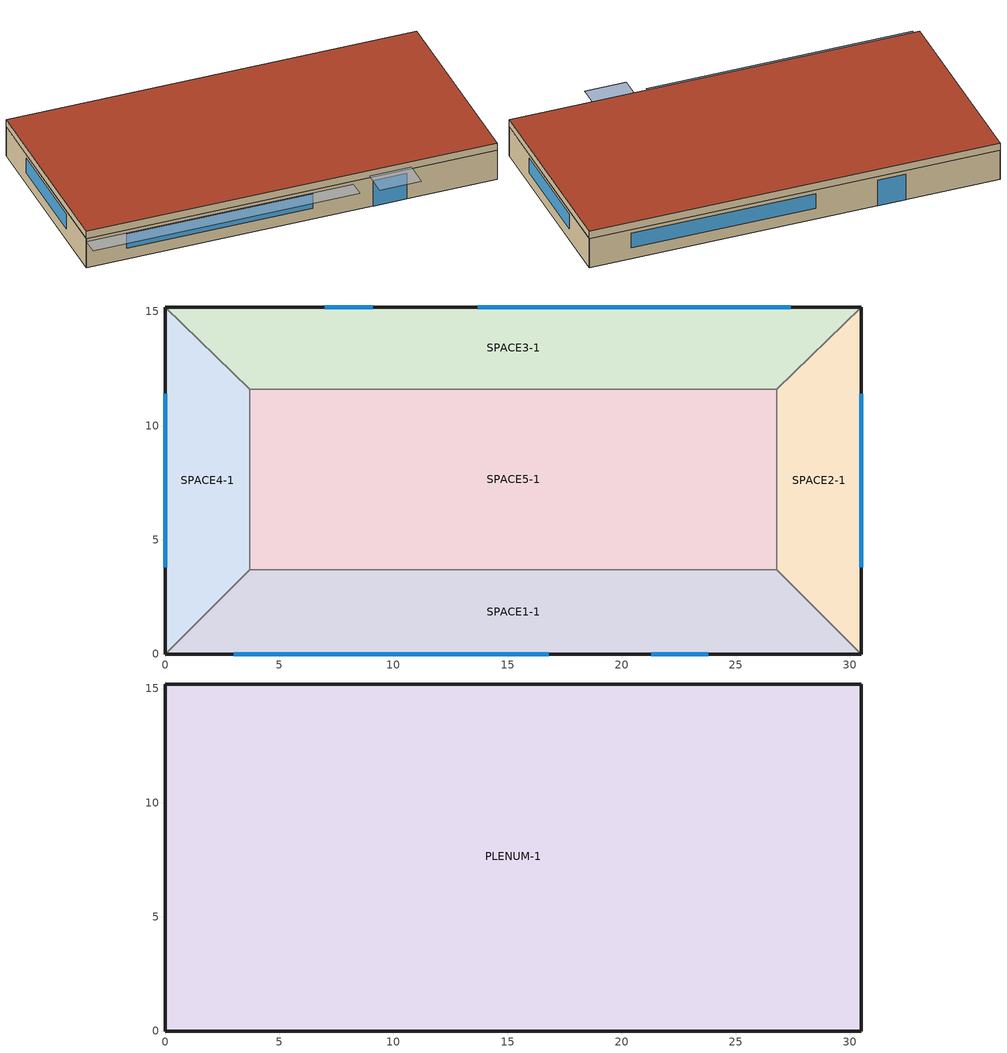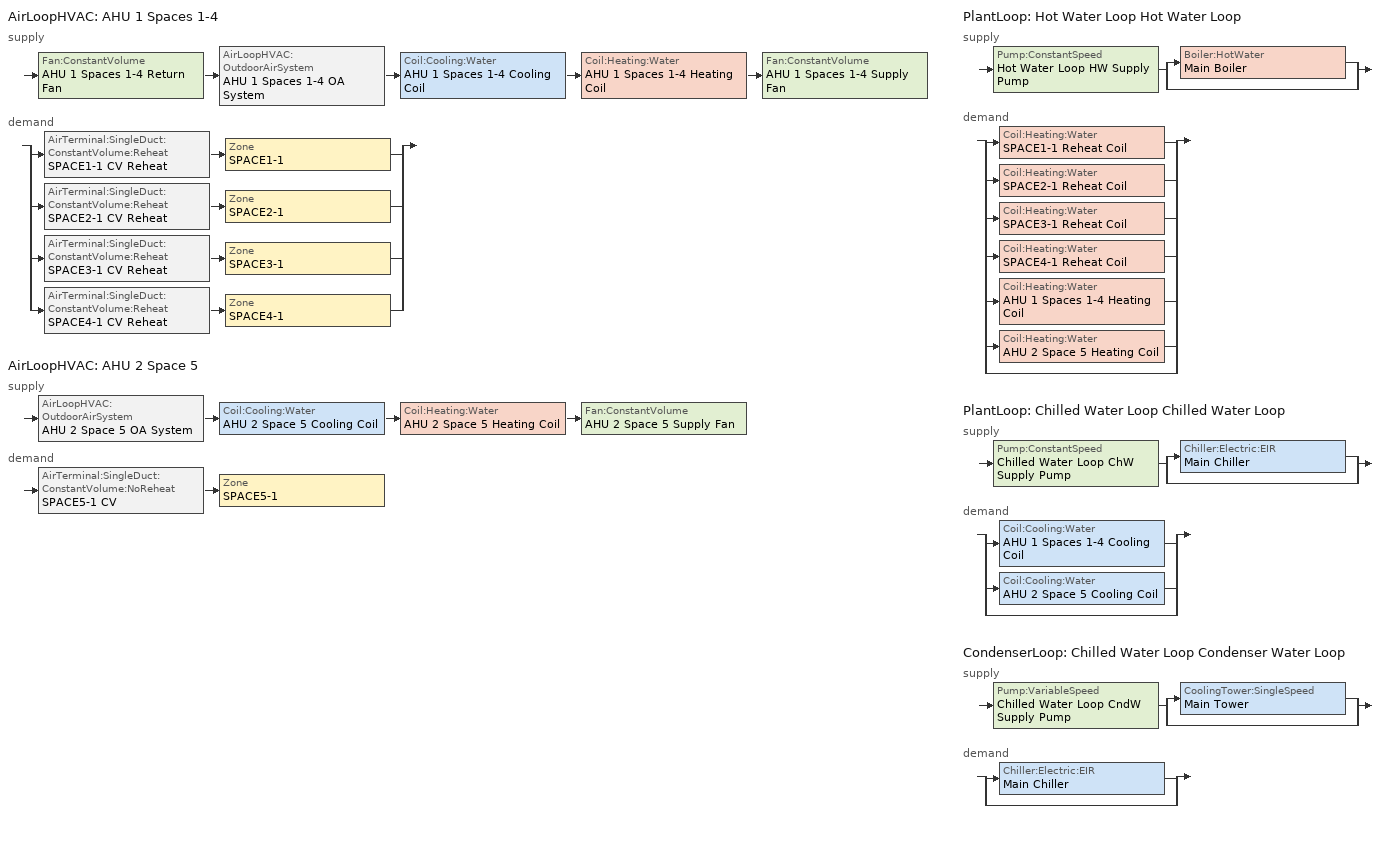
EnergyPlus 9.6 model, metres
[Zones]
SPACE1-1
 floor ground (FLOOR-SLAB-1): 26.8,3.7 30.5,0 0,0 3.7,3.7 z0
 wall outside (WALL-1): 0,0 30.5,0 z0:2.4
 wall to SPACE2-1 (INT-WALL-1): 30.5,0 26.8,3.7 z0:2.4
 wall to SPACE4-1 (INT-WALL-1): 3.7,3.7 0,0 z0:2.4
 wall to SPACE5-1 (INT-WALL-1): 26.8,3.7 3.7,3.7 z0:2.4
 window (Dbl Clr 3mm/13mm Air): 3,0 16.8,0 z0.9:2.1
 window (Sgl Grey 3mm): 21.3,0 23.8,0 z0:2.1
SPACE2-1
 floor ground (FLOOR-SLAB-1): 26.8,11.6 30.5,15.2 30.5,0 26.8,3.7 z0
 wall outside (WALL-1): 30.5,0 30.5,15.2 z0:2.4
 wall to SPACE3-1 (INT-WALL-1): 30.5,15.2 26.8,11.6 z0:2.4
 wall to SPACE5-1 (INT-WALL-1): 26.8,11.6 26.8,3.7 z0:2.4
 window (Dbl Clr 3mm/13mm Air): 30.5,3.8 30.5,11.4 z0.9:2.1
SPACE3-1
 floor ground (FLOOR-SLAB-1): 26.8,11.6 3.7,11.6 0,15.2 30.5,15.2 z0
 wall outside (WALL-1): 30.5,15.2 0,15.2 z0:2.4
 wall to SPACE4-1 (INT-WALL-1): 0,15.2 3.7,11.6 z0:2.4
 wall to SPACE5-1 (INT-WALL-1): 3.7,11.6 26.8,11.6 z0:2.4
 window (Dbl Clr 3mm/13mm Air): 27.4,15.2 13.7,15.2 z0.9:2.1
 window (Sgl Grey 3mm): 9.1,15.2 7,15.2 z0:2.1
SPACE4-1
 floor ground (FLOOR-SLAB-1): 3.7,3.7 0,0 0,15.2 3.7,11.6 z0
 wall outside (WALL-1): 0,15.2 0,0 z0:2.4
 wall to SPACE5-1 (INT-WALL-1): 3.7,3.7 3.7,11.6 z0:2.4
 window (Dbl Clr 3mm/13mm Air): 0,11.4 0,3.8 z0.9:2.1
SPACE5-1
 floor ground (FLOOR-SLAB-1): 26.8,11.6 26.8,3.7 3.7,3.7 3.7,11.6 z0
PLENUM-1
 floor to SPACE1-1 (CLNG-1): 26.8,3.7 30.5,0 0,0 3.7,3.7 z2.4
 floor to SPACE2-1 (CLNG-1): 26.8,11.6 30.5,15.2 30.5,0 26.8,3.7 z2.4
 floor to SPACE3-1 (CLNG-1): 26.8,11.6 3.7,11.6 0,15.2 30.5,15.2 z2.4
 floor to SPACE4-1 (CLNG-1): 3.7,3.7 0,0 0,15.2 3.7,11.6 z2.4
 floor to SPACE5-1 (CLNG-1): 26.8,11.6 26.8,3.7 3.7,3.7 3.7,11.6 z2.4
 wall outside (WALL-1): 0,0 30.5,0 30.5,15.2 0,15.2 0,0 z2.4:3
 roof outside (ROOF-1): 0,15.2 0,0 30.5,0 30.5,15.2 z3
shading: 0,-1.3 0,0 19.8,0 19.8,-1.3 z2.2; 21,-2 21,0 24.1,0 24.1,-2 z2.6
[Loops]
AirLoopHVAC 'AHU 1 Spaces 1-4'
 supply: Fan:ConstantVolume 'AHU 1 Spaces 1-4 Return Fan' > AirLoopHVAC:OutdoorAirSystem 'AHU 1 Spaces 1-4 OA System' > Coil:Cooling:Water 'AHU 1 Spaces 1-4 Cooling Coil' > Coil:Heating:Water 'AHU 1 Spaces 1-4 Heating Coil' > Fan:ConstantVolume 'AHU 1 Spaces 1-4 Supply Fan'
 demand: split
  | AirTerminal:SingleDuct:ConstantVolume:Reheat 'SPACE1-1 CV Reheat' > Zone 'SPACE1-1'
  | AirTerminal:SingleDuct:ConstantVolume:Reheat 'SPACE2-1 CV Reheat' > Zone 'SPACE2-1'
  | AirTerminal:SingleDuct:ConstantVolume:Reheat 'SPACE3-1 CV Reheat' > Zone 'SPACE3-1'
  | AirTerminal:SingleDuct:ConstantVolume:Reheat 'SPACE4-1 CV Reheat' > Zone 'SPACE4-1'
AirLoopHVAC 'AHU 2 Space 5'
 supply: AirLoopHVAC:OutdoorAirSystem 'AHU 2 Space 5 OA System' > Coil:Cooling:Water 'AHU 2 Space 5 Cooling Coil' > Coil:Heating:Water 'AHU 2 Space 5 Heating Coil' > Fan:ConstantVolume 'AHU 2 Space 5 Supply Fan'
 demand: AirTerminal:SingleDuct:ConstantVolume:NoReheat 'SPACE5-1 CV' > Zone 'SPACE5-1'
PlantLoop 'Hot Water Loop Hot Water Loop'
 supply: Pump:ConstantSpeed 'Hot Water Loop HW Supply Pump' > split
  | Boiler:HotWater 'Main Boiler'
  | bypass
 demand: split
  | Coil:Heating:Water 'SPACE1-1 Reheat Coil'
  | Coil:Heating:Water 'SPACE2-1 Reheat Coil'
  | Coil:Heating:Water 'SPACE3-1 Reheat Coil'
  | Coil:Heating:Water 'SPACE4-1 Reheat Coil'
  | Coil:Heating:Water 'AHU 1 Spaces 1-4 Heating Coil'
  | Coil:Heating:Water 'AHU 2 Space 5 Heating Coil'
  | bypass
PlantLoop 'Chilled Water Loop Chilled Water Loop'
 supply: Pump:ConstantSpeed 'Chilled Water Loop ChW Supply Pump' > split
  | Chiller:Electric:EIR 'Main Chiller'
  | bypass
 demand: split
  | Coil:Cooling:Water 'AHU 1 Spaces 1-4 Cooling Coil'
  | Coil:Cooling:Water 'AHU 2 Space 5 Cooling Coil'
  | bypass
CondenserLoop 'Chilled Water Loop Condenser Water Loop'
 supply: Pump:VariableSpeed 'Chilled Water Loop CndW Supply Pump' > split
  | CoolingTower:SingleSpeed 'Main Tower'
  | bypass
 demand: split
  | Chiller:Electric:EIR 'Main Chiller'
  | bypass
[Building]
Building: North Axis {deg}=30; Terrain=City; Loads Convergence Tolerance Value {W}=0.04; Temperature Convergence Tolerance Value {deltaC}=0.4; Solar Distribution=FullExterior; Maximum Number of Warmup Days=25; Minimum Number of Warmup Days=6
[Site:Location]
CHICAGO_IL_USA TMY2-94846: Latitude {deg}=41.78; Longitude {deg}=-87.75; Time Zone {hr}=-6; Elevation {m}=190
[SizingPeriod:DesignDay] Day of Month=21; Humidity Condition Type=Wetbulb; Barometric Pressure {Pa}=99063; Rain Indicator=No; Snow Indicator=No; Daylight Saving Time Indicator=No; Solar Model Indicator=ASHRAEClearSky
Name | Month | Day Type | Maximum Dry-Bulb Temperature {C} | Daily Dry-Bulb Temperature Range {deltaC} | Wetbulb or DewPoint at Maximum Dry-Bulb {C} | Wind Speed {m/s} | Wind Direction {deg} | Sky Clearness
CHICAGO_IL_USA Annual Heating 99% Design Conditions DB | 1 | WinterDesignDay | -17.3 | 0 | -17.3 | 4.9 | 270 | 0
CHICAGO_IL_USA Annual Cooling 1% Design Conditions DB/MCWB | 7 | SummerDesignDay | 31.5 | 10.7 | 23 | 5.3 | 230 | 1
[Site:GroundTemperature:BuildingSurface]
21.5, 21.4, 21.5, 21.5, 22, 22.9, 23, 23.1, 23.1, 22.2, 21.7, 21.6
[Material] Thermal Absorptance=0.9
Name | Roughness | Thickness {m} | Conductivity {W/m-K} | Density {kg/m3} | Specific Heat {J/kg-K} | Solar Absorptance | Visible Absorptance
RG01 | Rough | 0.0127 | 1.442 | 881 | 1674 | 0.65 | 0.65
BR01 | VeryRough | 0.0095 | 0.162 | 1121 | 1464 | 0.7 | 0.7
IN46 | VeryRough | 0.0762 | 0.023 | 24 | 1590 | 0.5 | 0.5
WD01 | MediumSmooth | 0.0191 | 0.115 | 513 | 1381 | 0.78 | 0.78
PW03 | MediumSmooth | 0.0127 | 0.115 | 545 | 1213 | 0.78 | 0.78
IN02 | Rough | 0.0901 | 0.043 | 10 | 837 | 0.75 | 0.75
GP01 | MediumSmooth | 0.0127 | 0.16 | 801 | 837 | 0.75 | 0.75
GP02 | MediumSmooth | 0.0159 | 0.16 | 801 | 837 | 0.75 | 0.75
CC03 | MediumRough | 0.1016 | 1.31 | 2243 | 837 | 0.65 | 0.65
[Material:NoMass]
MAT-CLNG-1: Roughness=Rough; Thermal Resistance {m2-K/W}=0.652259; Thermal Absorptance=0.65; Solar Absorptance=0.65; Visible Absorptance=0.65
[Material:AirGap]
AL21: Thermal Resistance {m2-K/W}=0.157
[Construction]
ROOF-1: RG01, BR01, IN46, WD01
WALL-1: WD01, PW03, IN02, GP01
CLNG-1: MAT-CLNG-1
FLOOR-SLAB-1: CC03
INT-WALL-1: GP02, AL21, GP02
Dbl Clr 3mm/13mm Air: CLEAR 3MM, AIR 13MM, CLEAR 3MM
Sgl Grey 3mm: GREY 3MM
[WindowMaterial:Gas]
AIR 13MM: Gas Type=Air; Thickness {m}=0.0127
[WindowMaterial:Glazing] Optical Data Type=SpectralAverage; Thickness {m}=0.003; Infrared Transmittance at Normal Incidence=0; Front Side Infrared Hemispherical Emissivity=0.84; Back Side Infrared Hemispherical Emissivity=0.84; Conductivity {W/m-K}=0.9
Name | Solar Transmittance at Normal Incidence | Front Side Solar Reflectance at Normal Incidence | Back Side Solar Reflectance at Normal Incidence | Visible Transmittance at Normal Incidence | Front Side Visible Reflectance at Normal Incidence | Back Side Visible Reflectance at Normal Incidence
CLEAR 3MM | 0.837 | 0.075 | 0.075 | 0.898 | 0.081 | 0.081
GREY 3MM | 0.626 | 0.061 | 0.061 | 0.611 | 0.061 | 0.061
[Zone] Type=1; Multiplier=1
Name | Ceiling Height {m} | Volume {m3}
PLENUM-1 | 0.6096 | 283.2
SPACE1-1; SPACE3-1 | 2.4384 | 239.247
SPACE2-1; SPACE4-1 | 2.4384 | 103.311
SPACE5-1 | 2.4384 | 447.683
[ZoneInfiltration:DesignFlowRate] Schedule=INFIL-SCH; Design Flow Rate Calculation Method=flow/zone; Constant Term Coefficient=0; Temperature Term Coefficient=0; Velocity Term Coefficient=0.2237; Velocity Squared Term Coefficient=0
Name | Zone or ZoneList | Design Flow Rate {m3/s}
SPACE1-1 Infil 1 | SPACE1-1 | 0.0167
SPACE2-1 Infil 1 | SPACE2-1 | 0.00717
SPACE3-1 Infil 1 | SPACE3-1 | 0.0167
SPACE4-1 Infil 1 | SPACE4-1 | 0.00717
SPACE5-1 Infil 1 | SPACE5-1 | 0.031089
[People] Number of People Schedule=OCCUPY-1; Number of People Calculation Method=people; Fraction Radiant=0.3; Activity Level Schedule=ActSchd
Name | Zone or ZoneList | Number of People
SPACE1-1 People 1 | SPACE1-1 | 11
SPACE2-1 People 1 | SPACE2-1 | 5
SPACE3-1 People 1 | SPACE3-1 | 11
SPACE4-1 People 1 | SPACE4-1 | 5
SPACE5-1 People 1 | SPACE5-1 | 20
[Lights] Schedule=LIGHTS-1; Design Level Calculation Method=LightingLevel; Return Air Fraction=0; Fraction Radiant=0.59; Fraction Visible=0.2; Fraction Replaceable=0
Name | Zone or ZoneList | Lighting Level {W}
SPACE1-1 Lights 1 | SPACE1-1 | 1584
SPACE2-1 Lights 1 | SPACE2-1 | 684
SPACE3-1 Lights 1 | SPACE3-1 | 1584
SPACE4-1 Lights 1 | SPACE4-1 | 684
SPACE5-1 Lights 1 | SPACE5-1 | 2964
[ElectricEquipment] Schedule=EQUIP-1; Design Level Calculation Method=EquipmentLevel; Fraction Latent=0; Fraction Radiant=0.3; Fraction Lost=0
Name | Zone or ZoneList | Design Level {W}
SPACE1-1 ElecEq 1 | SPACE1-1 | 1056
SPACE2-1 ElecEq 1 | SPACE2-1 | 456
SPACE3-1 ElecEq 1 | SPACE3-1 | 1056
SPACE4-1 ElecEq 1 | SPACE4-1 | 456
SPACE5-1 ElecEq 1 | SPACE5-1 | 1976
[ThermostatSetpoint:DualSetpoint]
All Zones Dual SP Control: Heating Setpoint Temperature Schedule=Htg-SetP-Sch; Cooling Setpoint Temperature Schedule=Clg-SetP-Sch
[ZoneControl:Thermostat] Control Type Schedule=HVACTemplate-Always 4; Control=All Zones Dual SP Control
Name | Zone or ZoneList
SPACE1-1 Thermostat | SPACE1-1
SPACE2-1 Thermostat | SPACE2-1
SPACE3-1 Thermostat | SPACE3-1
SPACE4-1 Thermostat | SPACE4-1
SPACE5-1 Thermostat | SPACE5-1
[DesignSpecification:OutdoorAir] Outdoor Air Method=Flow/Person; Outdoor Air Flow per Person {m3/s}=0.00944; Outdoor Air Flow per Zone Floor Area {m3/s-m2}=0; Outdoor Air Flow per Zone {m3/s}=0
SZ DSOA SPACE1-1; SZ DSOA SPACE2-1; SZ DSOA SPACE3-1; SZ DSOA SPACE4-1; SZ DSOA SPACE5-1
[Sizing:Zone] Zone Cooling Design Supply Air Temperature Input Method=SupplyAirTemperature; Zone Cooling Design Supply Air Temperature {C}=12.8; Zone Cooling Design Supply Air Temperature Difference {delta C}=11.11; Zone Heating Design Supply Air Temperature Input Method=SupplyAirTemperature; Zone Heating Design Supply Air Temperature {C}=50; Zone Heating Design Supply Air Temperature Difference {delta C}=30; Zone Cooling Design Supply Air Humidity Ratio {kg-H20/kg-air}=0.008; Zone Heating Design Supply Air Humidity Ratio {kg-H2O/kg-air}=0.008; Cooling Design Air Flow Method=DesignDay; Cooling Design Air Flow Rate {m3/s}=0; Cooling Minimum Air Flow Fraction=0; Heating Design Air Flow Method=DesignDay; Heating Design Air Flow Rate {m3/s}=0; Heating Maximum Air Flow Fraction=0
Name | Design Specification Outdoor Air Object | Design Specification Zone Air Distribution Object
SPACE1-1 | SZ DSOA SPACE1-1 | SZ DSZAD SPACE1-1
SPACE2-1 | SZ DSOA SPACE2-1 | SZ DSZAD SPACE2-1
SPACE3-1 | SZ DSOA SPACE3-1 | SZ DSZAD SPACE3-1
SPACE4-1 | SZ DSOA SPACE4-1 | SZ DSZAD SPACE4-1
SPACE5-1 | SZ DSOA SPACE5-1 | SZ DSZAD SPACE5-1
[DesignSpecification:ZoneAirDistribution] Zone Air Distribution Effectiveness in Cooling Mode=1; Zone Air Distribution Effectiveness in Heating Mode=1
SZ DSZAD SPACE1-1; SZ DSZAD SPACE2-1; SZ DSZAD SPACE3-1; SZ DSZAD SPACE4-1; SZ DSZAD SPACE5-1
[Zone equipment]
SPACE1-1: SPACE1-1 CV Reheat
SPACE2-1: SPACE2-1 CV Reheat
SPACE3-1: SPACE3-1 CV Reheat
SPACE4-1: SPACE4-1 CV Reheat
SPACE5-1: SPACE5-1 CV
[AirTerminal:SingleDuct:ConstantVolume:Reheat] Maximum air flow rate {m3/s}=autosize; Maximum Hot Water or Steam Flow Rate {m3/s}=autosize; Minimum Hot Water or Steam Flow Rate {m3/s}=0; Convergence Tolerance=0.001
Name | Reheat Coil
SPACE1-1 CV Reheat | SPACE1-1 Reheat Coil
SPACE2-1 CV Reheat | SPACE2-1 Reheat Coil
SPACE3-1 CV Reheat | SPACE3-1 Reheat Coil
SPACE4-1 CV Reheat | SPACE4-1 Reheat Coil
[Coil:Heating:Water] U-Factor Times Area Value {W/K}=autosize; Maximum Water Flow Rate {m3/s}=autosize; Performance Input Method=UFactorTimesAreaAndDesignWaterFlowRate; Rated Inlet Water Temperature=82.2; Rated Inlet Air Temperature=16.6; Rated Outlet Water Temperature=71.1; Rated Outlet Air Temperature=32.2; Rated Ratio for Air and Water Convection=0.5
Name | Rated Capacity
SPACE1-1 Reheat Coil; SPACE2-1 Reheat Coil; SPACE3-1 Reheat Coil; SPACE4-1 Reheat Coil | autosize
AHU 1 Spaces 1-4 Heating Coil; AHU 2 Space 5 Heating Coil
[AirTerminal:SingleDuct:ConstantVolume:NoReheat]
SPACE5-1 CV: Maximum air flow rate {m3/s}=autosize
[Sizing:System] Type of Load to Size On=Sensible; Design Outdoor Air Flow Rate {m3/s}=autosize; Central Heating Maximum System Air Flow Ratio=1; Preheat Design Temperature {C}=7.2; Preheat Design Humidity Ratio {kg-H2O/kg-air}=0.008; Precool Design Temperature {C}=11; Precool Design Humidity Ratio {kg-H2O/kg-air}=0.008; Central Cooling Design Supply Air Temperature {C}=12.8; Sizing Option=NonCoincident; 100% Outdoor Air in Cooling=No; 100% Outdoor Air in Heating=No; Central Cooling Design Supply Air Humidity Ratio {kg-H2O/kg-air}=0.008; Central Heating Design Supply Air Humidity Ratio {kg-H2O/kg-air}=0.008; Cooling Supply Air Flow Rate Method=DesignDay; Cooling Supply Air Flow Rate {m3/s}=0; Heating Supply Air Flow Rate Method=DesignDay; Heating Supply Air Flow Rate {m3/s}=0; System Outdoor Air Method=ZoneSum; Zone Maximum Outdoor Air Fraction=1; Cooling Design Capacity Method=CoolingDesignCapacity; Cooling Design Capacity {W}=autosize; Heating Design Capacity Method=HeatingDesignCapacity; Heating Design Capacity {W}=autosize; Central Cooling Capacity Control Method=OnOff
Name | Central Heating Design Supply Air Temperature {C}
AHU 1 Spaces 1-4 | 15
AHU 2 Space 5 | 50
[AirLoopHVAC] Design Supply Air Flow Rate {m3/s}=autosize
AHU 1 Spaces 1-4; AHU 2 Space 5
[AvailabilityManager:NightCycle] Applicability Schedule=HVACTemplate-Always 1; Fan Schedule=FanAvailSched; Control Type=CycleOnAny; Thermostat Tolerance {deltaC}=0.2; Cycling Run Time Control Type=FixedRunTime; Cycling run time {s}=3600
AHU 1 Spaces 1-4 Availability; AHU 2 Space 5 Availability
[SetpointManager:Warmest]
AHU 1 Spaces 1-4 Cooling Supply Air Temp Manager: Control Variable=Temperature; HVAC Air Loop=AHU 1 Spaces 1-4; Minimum Setpoint Temperature {C}=12.8; Maximum Setpoint Temperature {C}=18; Strategy=MaximumTemperature; Setpoint Node or NodeList=AHU 1 Spaces 1-4 Supply Fan Outlet
[SetpointManager:MixedAir] Control Variable=Temperature
Name | Setpoint Node or NodeList
AHU 1 Spaces 1-4 Cooling Coil Air Temp Manager | AHU 1 Spaces 1-4 Cooling Coil Outlet
AHU 1 Spaces 1-4 Economizer Air Temp Manager | AHU 1 Spaces 1-4 Mixed Air Outlet
AHU 1 Spaces 1-4 Heating Coil Air Temp Manager | AHU 1 Spaces 1-4 Heating Coil Outlet
AHU 2 Space 5 Cooling Coil Air Temp Manager | AHU 2 Space 5 Cooling Coil Outlet
AHU 2 Space 5 Economizer Air Temp Manager | AHU 2 Space 5 Mixed Air Outlet
AHU 2 Space 5 Heating Coil Air Temp Manager | AHU 2 Space 5 Heating Coil Outlet
[Coil:Cooling:Water] Design Water Flow Rate {m3/s}=autosize; Design Air Flow Rate {m3/s}=autosize; Design Inlet Water Temperature {C}=autosize; Design Inlet Air Temperature {C}=autosize; Design Outlet Air Temperature {C}=autosize; Design Inlet Air Humidity Ratio {kg-H2O/kg-air}=autosize; Design Outlet Air Humidity Ratio {kg-H2O/kg-air}=autosize; Type of Analysis=DetailedAnalysis; Heat Exchanger Configuration=CrossFlow
AHU 1 Spaces 1-4 Cooling Coil; AHU 2 Space 5 Cooling Coil
[Controller:WaterCoil] Control Variable=Temperature; Actuator Variable=Flow; Controller Convergence Tolerance {deltaC}=autosize; Maximum Actuated Flow {m3/s}=autosize; Minimum Actuated Flow {m3/s}=0
Name | Action
AHU 1 Spaces 1-4 Cooling Coil Controller; AHU 2 Space 5 Cooling Coil Controller | Reverse
AHU 1 Spaces 1-4 Heating Coil Controller; AHU 2 Space 5 Heating Coil Controller | Normal
[SetpointManager:OutdoorAirReset] Control Variable=Temperature
Name | Setpoint at Outdoor Low Temperature {C} | Outdoor Low Temperature {C} | Setpoint at Outdoor High Temperature {C} | Outdoor High Temperature {C} | Setpoint Node or NodeList | Set point at outside low {C} | Outside low {C} | Set point at outside high {C} | Outside high {C}
AHU 1 Spaces 1-4 Heating Supply Air Temp Manager | 15 | 7.8 | 12.2 | 12.2 | AHU 1 Spaces 1-4 Supply Path Inlet
Hot Water Loop HW Temp Manager |  |  |  |  | Hot Water Loop HW Supply Setpoint Nodes | 82.2 | -6.7 | 65.6 | 10
Chilled Water Loop ChW Temp Manager |  |  |  |  | Chilled Water Loop ChW Supply Setpoint Nodes | 12.2 | 15.6 | 6.7 | 26.7
[Fan:ConstantVolume] Availability Schedule=FanAvailSched; Fan Efficiency=0.7; Maximum Flow Rate {m3/s}=autosize; Motor Efficiency=0.9; Motor in Airstream Fraction=1
Name | Pressure Rise {Pa}
AHU 1 Spaces 1-4 Return Fan | 300
AHU 1 Spaces 1-4 Supply Fan; AHU 2 Space 5 Supply Fan | 600
[Controller:OutdoorAir] Minimum Outdoor Air Flow Rate {m3/s}=autosize; Maximum Outdoor Air Flow Rate {m3/s}=autosize; Economizer Control Type=FixedDryBulb; Economizer Control Action Type=ModulateFlow; Economizer Maximum Limit Dry-Bulb Temperature {C}=19; Economizer Minimum Limit Dry-Bulb Temperature {C}=4; Lockout Type=NoLockout; Minimum Limit Type=ProportionalMinimum
AHU 1 Spaces 1-4 OA Controller; AHU 2 Space 5 OA Controller
[SetpointManager:SingleZone:Cooling]
AHU 2 Space 5 Cooling Supply Air Temp Manager: Control Variable=Temperature; Minimum Supply Air Temperature {C}=12.8; Maximum Supply Air Temperature {C}=51; Control Zone=SPACE5-1; Setpoint Node or NodeList=AHU 2 Space 5 Supply Fan Outlet
[SetpointManager:SingleZone:Heating]
AHU 2 Space 5 Heating Supply Air Temp Manager: Control Variable=Temperature; Minimum Supply Air Temperature {C}=11.8; Maximum Supply Air Temperature {C}=50; Control Zone=SPACE5-1; Setpoint Node or NodeList=AHU 2 Space 5 Supply Path Inlet
[Boiler:HotWater]
Main Boiler: Fuel Type=NaturalGas; Nominal Capacity {W}=autosize; Nominal Thermal Efficiency=0.8; Efficiency Curve Temperature Evaluation Variable=LeavingBoiler; Normalized Boiler Efficiency Curve=Main Boiler Efficiency Curve; Max Design Boiler Water Flow Rate {m3/s}=autosize; Minimum Part Load Ratio=0; Maximum Part Load Ratio=1.1; Optimum Part Load Ratio=1; Temp Upper Limit Water Outlet {C}=100; Boiler Flow Mode=ConstantFlow; Parasitic Electric Load {W}=0; Sizing Factor=1
[Chiller:Electric:EIR]
Main Chiller: Reference Capacity {W}=autosize; Reference COP {W/W}=3.2; Reference Leaving Chilled Water Temperature {C}=6.67; Reference Entering Condenser Fluid Temperature {C}=29.4; Reference Evaporator Volumetric Water Flow Rate {m3/s}=autosize; Reference Condenser Volumetric Water Flow Rate {m3/s}=autosize; Cooling Capacity Function of Temperature Curve=Main Chiller RecipCapFT; Electric Input to Cooling Output Ratio Function of Temperature Curve=Main Chiller RecipEIRFT; Electric Input to Cooling Output Ratio Function of Part Load Ratio Curve=Main Chiller RecipEIRFPLR; Minimum Part Load Ratio=0; Maximum Part Load Ratio=1; Optimum Part Load Ratio=1; Minimum Unloading Ratio=0.25; Condenser Type=WaterCooled; Compressor Motor Efficiency=1; Leaving Chilled Water Lower Temperature Limit {C}=5; Chiller Flow Mode=ConstantFlow; Design Heat Recovery Water Flow Rate {m3/s}=0; Sizing Factor=1
[CoolingTower:SingleSpeed]
Main Tower: Design Water Flow Rate {m3/s}=autosize; Design Air Flow Rate {m3/s}=autosize; Design Fan Power {W}=autosize; Design U-Factor Times Area Value {W/K}=autosize; Free Convection Air Flow Rate {m3/s}=autocalculate; Free Convection U-Factor Times Area Value {W/K}=autocalculate; Performance Input Method=UFactorTimesAreaAndDesignWaterFlowRate; Free Convection Capacity {W}=autocalculate; Evaporation Loss Mode=SaturatedExit; Drift Loss Percent {percent}=0.008; Blowdown Calculation Mode=ConcentrationRatio; Blowdown Concentration Ratio=3; Capacity Control=FanCycling; Sizing Factor=1
[Sizing:Plant]
Name | Loop Type | Design loop exit temperature {C} | Design loop delta T {deltaC}
Hot Water Loop Hot Water Loop | Heating | 82 | 11
Chilled Water Loop Chilled Water Loop | Cooling | 7.22 | 6.67
Chilled Water Loop Condenser Water Loop | Condenser | 29.4 | 5.6
[PlantLoop] Fluid Type=Water; Maximum Loop Volumetric Flow Rate {m3/s}=autosize; Minimum Loop Volumetric Flow Rate {m3/s}=0; volume of the plant loop {m3}=autosize; Load Distribution Scheme=SequentialLoad; Plant Loop Demand Calculation Scheme=SingleSetpoint
Name | PlantEquipmentOperationSchemes | Maximum Loop Temperature {C} | Minimum Loop Temperature {C} | AvailabilityManagerAssignmentList | Common Pipe Simulation
Hot Water Loop Hot Water Loop | Hot Water Loop Operation | 100 | 10
Chilled Water Loop Chilled Water Loop | Chilled Water Loop Chiller Operation | 98 | 1 | Chilled Water Loop Availability List | None
[PlantEquipmentOperationSchemes] Control Scheme Schedule=HVACTemplate-Always 1
Name | Control Scheme
Hot Water Loop Operation | Hot Water Loop Operation All Hours
Chilled Water Loop Chiller Operation | Chilled Water Loop Chiller Operation All Hours
[PlantEquipmentOperation:HeatingLoad]
Hot Water Loop Operation All Hours: Load Range Lower Limit 1 {W}=0; Load Range Upper Limit 1 {W}=1000000000000000; Priority Control 1 Equipment List=Hot Water Loop All Equipment
[PlantEquipmentList]
Hot Water Loop All Equipment: Main Boiler
Chilled Water Loop All Chillers: Main Chiller
[Pump:ConstantSpeed] Rated Volumetric Flow Rate {m3/s}=autosize; Rated Pump Head {Pa}=179352; Rated Power Consumption {W}=autosize; Motor Efficiency=0.9; Fraction of Motor Inefficiencies to Fluid Stream=0; Pump Control Type=INTERMITTENT
Hot Water Loop HW Supply Pump; Chilled Water Loop ChW Supply Pump
[PlantEquipmentOperation:CoolingLoad] Load Range Lower Limit 1 {W}=0; Load Range Upper Limit 1 {W}=1000000000000000
Name | Priority Control 1 Equipment List
Chilled Water Loop Chiller Operation All Hours | Chilled Water Loop All Chillers
Chilled Water Loop Condenser Operation All Hours | Chilled Water Loop All Condensers
[CondenserLoop]
Chilled Water Loop Condenser Water Loop: Fluid Type=Water; Condenser Operation Scheme List=Chilled Water Loop Condenser Operation; Maximum Loop Temperature {C}=80; Minimum Loop Temperature {C}=5; Maximum Loop Volumetric Flow Rate {m3/s}=autosize; Minimum Loop Volumetric Flow Rate {m3/s}=0; volume of the plant loop {m3}=autosize; Load Distribution Scheme=SequentialLoad
[CondenserEquipmentOperationSchemes]
Chilled Water Loop Condenser Operation: Control Scheme=Chilled Water Loop Condenser Operation All Hours; Control Scheme Schedule=HVACTemplate-Always 1
[CondenserEquipmentList]
Chilled Water Loop All Condensers: Main Tower
[SetpointManager:Scheduled]
Chilled Water Loop CndW Temp Manager: Control Variable=Temperature; Schedule=HVACTemplate-Always 29.4; Setpoint Node or NodeList=Chilled Water Loop CndW Supply Setpoint Nodes
[Pump:VariableSpeed]
Chilled Water Loop CndW Supply Pump: Rated Volumetric Flow Rate {m3/s}=autosize; Rated Pump Head {Pa}=179352; Rated Power Consumption {W}=autosize; Motor Efficiency=0.9; Fraction of Motor Inefficiencies to Fluid Stream=0; Coefficient 1 of the Part Load Performance Curve=0; Coefficient 2 of the Part Load Performance Curve=0; Coefficient 3 of the Part Load Performance Curve=1; Coefficient 4 of the Part Load Performance Curve=0; Min Flow Rate while operating in variable flow capacity {m3/s}=0; Pump Control Type=INTERMITTENT
[AvailabilityManager:LowTemperatureTurnOff]
Chilled Water Loop Availability Low Temp Off: Temperature=7.22
[Schedule:Compact]
OCCUPY-1: Through: 12/31, For: WeekDays SummerDesignDay CustomDay1 CustomDay2, Until: 8:00, 0, Until: 11:00, 1, Until: 12:00, 0.8, Until: 13:00, 0.4, Until: 14:00, 0.8, Until: 18:00, 1, Until: 19:00, 0.5, Until: 21:00, 0.1, Until: 24:00, 0, For: Weekends WinterDesignDay Holiday, Until: 24:00, 0
LIGHTS-1: Through: 12/31, For: WeekDays SummerDesignDay CustomDay1 CustomDay2, Until: 8:00, 0.05, Until: 9:00, 0.9, Until: 10:00, 0.95, Until: 11:00, 1, Until: 12:00, 0.95, Until: 13:00, 0.8, Until: 14:00, 0.9, Until: 18:00, 1, Until: 19:00, 0.6, Until: 21:00, 0.4, Until: 24:00, 0.05, For: Weekends WinterDesignDay Holiday, Until: 24:00, 0.05
EQUIP-1: Through: 12/31, For: WeekDays SummerDesignDay CustomDay1 CustomDay2, Until: 8:00, 0.02, Until: 9:00, 0.4, Until: 14:00, 0.9, Until: 15:00, 0.8, Until: 16:00, 0.7, Until: 18:00, 0.5, Until: 21:00, 0.3, Until: 24:00, 0.02, For: Weekends WinterDesignDay Holiday, Until: 24:00, 0.02
INFIL-SCH: Through: 12/31, For: WeekDays CustomDay1 CustomDay2, Until: 7:00, 1, Until: 21:00, 0, Until: 24:00, 1, For: Weekends Holiday, Until: 24:00, 1, For: SummerDesignDay, Until: 24:00, 1, For: WinterDesignDay, Until: 24:00, 1
ActSchd: Through: 12/31, For: AllDays, Until: 24:00, 117.24
Htg-SetP-Sch: Through: 12/31, For: WeekDays CustomDay1 CustomDay2, Until: 6:00, 13, Until: 7:00, 18, Until: 21:00, 23, Until: 24:00, 13, For: WeekEnds Holiday, Until: 24:00, 13, For: SummerDesignDay, Until: 24:00, 13, For: WinterDesignDay, Until: 24:00, 23
Clg-SetP-Sch: Through: 12/31, For: WeekDays CustomDay1 CustomDay2, Until: 7:00, 32, Until: 21:00, 24, Until: 24:00, 32, For: WeekEnds Holiday, Until: 24:00, 32, For: SummerDesignDay, Until: 24:00, 24, For: WinterDesignDay, Until: 24:00, 32
FanAvailSched: Through: 12/31, For: WeekDays CustomDay1 CustomDay2, Until: 7:00, 0, Until: 21:00, 1, Until: 24:00, 0, For: Weekends Holiday, Until: 24:00, 0, For: SummerDesignDay, Until: 24:00, 1, For: WinterDesignDay, Until: 24:00, 1
HVACTemplate-Always 4: Through: 12/31, For: AllDays, Until: 24:00, 4
HVACTemplate-Always 1: Through: 12/31, For: AllDays, Until: 24:00, 1
HVACTemplate-Always 29.4: Through: 12/31, For: AllDays, Until: 24:00, 29.4
[Curve:Quadratic] Minimum Value of x=0; Maximum Value of x=1
Name | Coefficient1 Constant | Coefficient2 x | Coefficient3 x**2
Main Boiler Efficiency Curve | 0.97 | 0.0633 | -0.0333
Main Chiller RecipEIRFPLR | 0.088065 | 1.137742 | -0.225806
[Curve:Biquadratic] Minimum Value of x=5; Maximum Value of x=10; Minimum Value of y=24; Maximum Value of y=35
Name | Coefficient1 Constant | Coefficient2 x | Coefficient3 x**2 | Coefficient4 y | Coefficient5 y**2 | Coefficient6 x*y
Main Chiller RecipCapFT | 0.507883 | 0.145228 | -0.00625644 | -0.0011178 | -0.0001296 | -0.00028188
Main Chiller RecipEIRFT | 1.03076 | -0.103536 | 0.00710208 | 0.0093186 | 0.00031752 | -0.00104328
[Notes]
HVACTemplate-5ZoneConstantVolumeChillerBoiler.idf
Basic file description:  1 story building divided into 4 exterior and one interior conditioned zones and return plenum
illustrates the use of HVACTemplate objects to define zone thermostats and
constant volume air handlers with chilled water and hot water loops.
Highlights:              HVACTemplate thermostats, constant volume systems, chiller, condenser and boiler loops
Simulation Location/Run: CHICAGO_IL_USA TMY2-94846, 2 design days, 2 run periods,
Run Control executes the run periods using the weather file
Location:                Chicago, IL
Design Days:             CHICAGO_IL_USA Annual Heating 99% Design Conditions DB, MaxDB= -17.3°C
CHICAGO_IL_USA Annual Cooling 1% Design Conditions, MaxDB=  31.5°C MCWB=  23.0°C
Run Period (Weather File): Winter 1/14, Summer 7/7, CHICAGO_IL_USA TMY2-94846
Run Control:             Zone and System sizing with weather file run control (no design days run)
Building: Single floor rectangular building 100 ft x 50 ft. 5 zones - 4 exterior, 1 interior, zone height 8 feet.
Exterior zone depth is 12 feet. There is a 2 foot high return plenum: the overall building height is
10 feet. There are windows on all 4 facades; the south and north facades have glass doors.
The south facing glass is shaded by overhangs. The walls are woodshingle over plywood, R11 insulation,
and gypboard. The roof is a gravel built up roof with R-3 mineral board insulation and plywood sheathing.
The windows are of various single and double pane construction with 3mm and 6mm glass and either 6mm or
13mm argon or air gap.  The window to wall ratio is approximately 0.29.
The south wall and door have overhangs.
The building is oriented 30 degrees east of north.
Floor Area:        463.6 m2 (5000 ft2)
Number of Stories: 1
Zone Description Details:
Internal gains description:     lighting is 1.5 watts/ft2, office equip is 1.0 watts/ft2. There is 1 occupant
per 100 ft2 of floor area. The infiltration is 0.25 air changes per hour.
Interzone Surfaces:             6 interzone surfaces (see diagram)
Internal Mass:                  None
Windows:                        4 ea.: 1) Double pane clear, 3mm glass, 13mm air gap
2) Double pane clear, 3mm glass, 13mm argon gap
3) Double pane clear, 6mm glass, 6mm air gap
4) Double pane lowE,  6mm lowE glass outside, 6mm air gap, 6mm clear glass
Doors:                          2 ea.:    Single pane grey,  3mm glass
Detached Shading:               None
Daylight:                       None
Natural Ventilation:            None
Compact Schedules:              Yes
HVAC:                           Constant volume systems with outside air, hot water heating coils,
and chilled water cooling coils. Spaces 1-4 are served by AHU 1 and
have hot water reheat coils. Space 5 is served by AHU 2 which is
controlled by the Space 5 thermostat with no reheat coil.
Central Plant is single hot water boiler, electric compression
chiller with water cooled condenser. All equipment is autosized.
Zonal Equipment:                No
Central Air Handling Equipment: Yes
System Equipment Autosize:      Yes
Purchased Cooling:              None
Purchased Heating:              None
Coils:                          Yes
Pumps:                          Yes
Boilers:                        Yes
Chillers:                       Yes
Standard Reports:               AllSummary
Timestep or Hourly Variables:   Hourly
Time bins Report:               None
HTML Report:                    Yes
Environmental Emissions:        None
Utility Tariffs:                None
